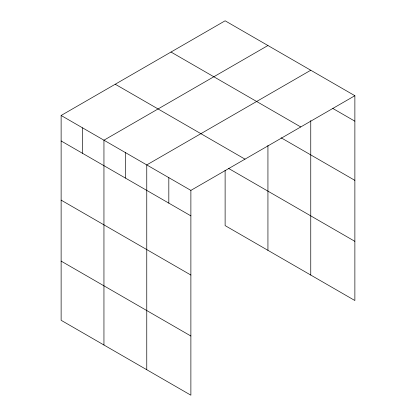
<?xml version="1.0" encoding="UTF-8"?>
<svg xmlns="http://www.w3.org/2000/svg" width="416" height="416" viewBox="0 0 416 416"><rect width="100%" height="100%" fill="white"/><g stroke="black" fill="none" stroke-linecap="round" stroke-linejoin="round"><path stroke-width="0.62" d="M61.126 115.476L190.882 190.393L190.882 395.2L61.126 320.289L61.126 115.476L225.118 20.8L354.874 95.711L354.874 300.524L225.118 225.607L225.118 170.248M267.935 45.521L103.948 140.202L103.948 345.01M310.757 70.242L146.765 164.923L146.765 369.73M190.882 190.393L354.874 95.711M332.816 108.451L354.874 121.186M171.002 52.042L300.758 126.958M281.112 137.784L354.874 180.367M115.242 84.235L244.998 159.146M228.41 168.329L354.874 241.342M61.126 140.956L190.882 215.868M61.126 200.132L190.882 275.049M61.126 261.108L190.882 336.019M310.757 120.536L310.757 275.049M267.935 145.418L267.935 250.328M168.823 177.658L168.823 203.133M125.356 152.563L125.356 178.038M82.54 127.837L82.54 153.317"/></g></svg>
